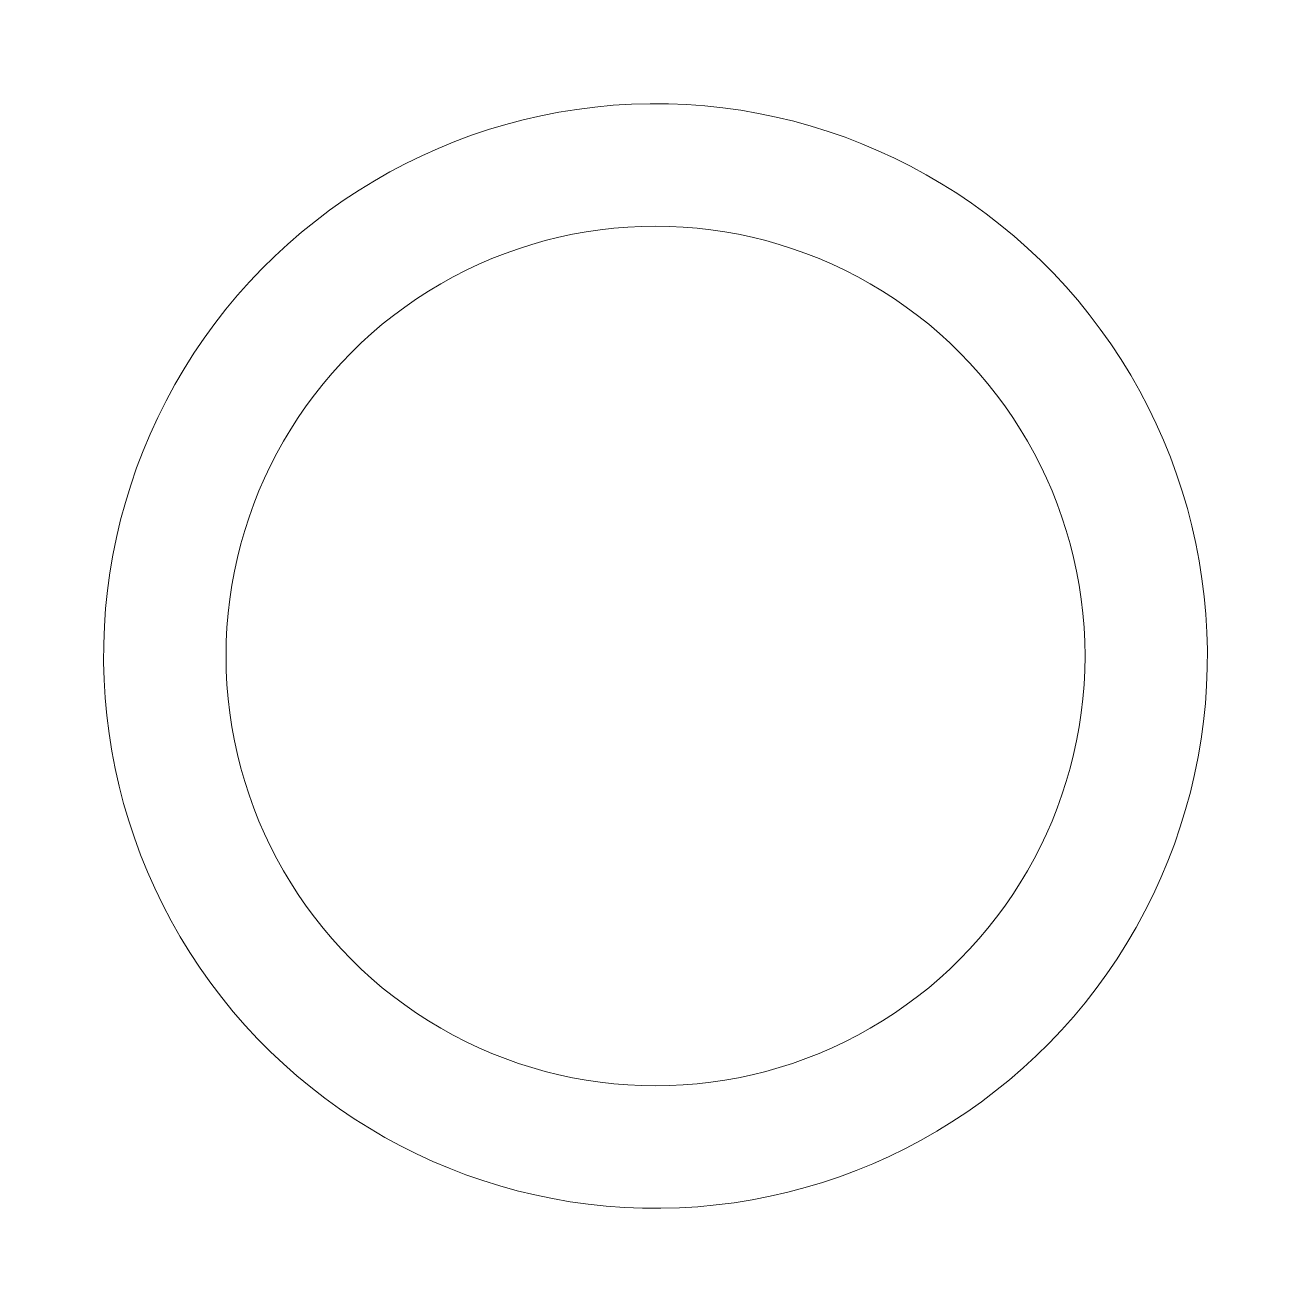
# Model space of a CAD drawing. Header units: inches. Extents: x 3268 to 7018, y 976 to 6708.
# Drawn here: x 5747.4521 to 5747.6956, y 3481.6883 to 3481.9319 of the extents above; entities that cross this region are included whole.
import ezdxf

# ---------------------------------------------------------------- set-up
doc = ezdxf.new("R2010")
doc.units = ezdxf.units.IN
doc.header["$MEASUREMENT"] = 0
doc.layers.add('G-IMPT', color=8, linetype='Continuous', lineweight=9)
doc.layers.add('Q-SPCQ', color=91, linetype='Continuous', lineweight=9)

# ---------------------------------------------------------------- blocks, each defined once
blk = doc.blocks.new('Add On Locker for Revit - LKR-2_10_dwg_LKR-2_10-V102-Overall Retail Plan Opt 2')
at = {"layer": 'G-IMPT', "color": 133}
for major_axis, start_param, end_param in [((0.10665, 0), 1.090528, 4.232121), ((0.10665, 0), 4.232121, 7.373714), ((0.083, 0), 1.570796, 4.712389), ((0.083, 0), 4.712389, 7.853982)]:
    blk.add_ellipse((8.49973, 3.12575), major_axis=major_axis, ratio=0.999391, start_param=start_param, end_param=end_param, dxfattribs=at)
blk = doc.blocks.new('Add On Locker for Revit - LKR-2_10_dwg-V103-Overall Retail Plan Opt 2')
blk.add_blockref('Add On Locker for Revit - LKR-2_10_dwg_LKR-2_10-V102-Overall Retail Plan Opt 2', (0, 0))
blk = doc.blocks.new('Add On Locker for Revit - Add On Locker for Revit-V104-Overall Retail Plan Opt 2')
blk.add_blockref('Add On Locker for Revit - LKR-2_10_dwg-V103-Overall Retail Plan Opt 2', (1.96927, -15.42725))
blk = doc.blocks.new('Arch_5 Points - Units and Amenities_v2022_rvt-1-Overall Retail Plan Opt 2')
at = {"layer": 'Q-SPCQ', "color": 133, "lineweight": 9, "rotation": 270.0000000000004}
blk.add_blockref('Add On Locker for Revit - Add On Locker for Revit-V104-Overall Retail Plan Opt 2', (5759.87534, 3492.27908), dxfattribs=at)

msp = doc.modelspace()

# ---------------------------------------------------------------- block references
at = {"lineweight": 5}
msp.add_blockref('Arch_5 Points - Units and Amenities_v2022_rvt-1-Overall Retail Plan Opt 2', (0, 0), dxfattribs=at)

doc.saveas('drawing.dxf')
